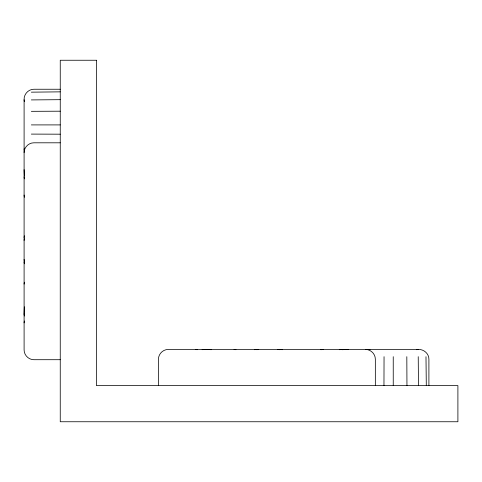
<?xml version="1.0" encoding="UTF-8"?>
<svg xmlns="http://www.w3.org/2000/svg" width="482" height="482" viewBox="0 0 482 482"><rect width="100%" height="100%" fill="white"/><g stroke="black" fill="none" stroke-linecap="round" stroke-linejoin="round"><path stroke-width="0.72" d="M24.1 314.041L24.335 306.781M384.052 356.686L383.961 385.6M60.25 359.705L33.861 359.705C28.637 359.735 24.07 355.168 24.1 349.944L24.1 99.726C23.793 94.285 28.354 89.212 33.861 89.248L60.25 89.248M24.1 150.077L24.347 148.149M24.1 152.565C24.07 147.341 28.637 142.774 33.861 142.805L60.25 142.805M24.1 237.638L24.347 235.746M24.1 240.452L24.347 238.554M24.1 284.097L24.347 282.199M24.1 322.862L24.347 320.964M202.115 349.697L204.013 349.45M254.345 349.697L256.237 349.45M256.858 349.697L258.756 349.45M320.879 349.697L322.771 349.45M321.217 349.697L323.109 349.45M339.268 349.697L341.31 349.45M416.496 349.697C422.461 348.203 428.992 352.951 428.902 359.211L428.902 385.6M31.336 92.164L60.25 91.851M31.336 99.919L60.25 99.678M31.336 111.33L60.25 111.197M342.112 349.697L348.504 349.45M31.336 124.91L60.25 124.904M60.25 134.189L31.336 134.098M418.424 349.45L168.206 349.45C162.982 349.42 158.415 353.987 158.445 359.211L158.445 385.6M204.109 349.45L211.369 349.685M368.073 349.45L370.001 349.697M365.585 349.45C370.809 349.42 375.376 353.987 375.345 359.211L375.345 385.6M280.512 349.45L282.404 349.697M277.698 349.45L279.596 349.697M234.053 349.45L235.951 349.697M195.288 349.45L197.186 349.697M24.1 176.84L24.347 178.882M24.1 195.041L24.347 197.271M24.1 259.394L24.347 261.292M24.1 261.913L24.347 263.805M24.1 314.137L24.347 316.035M24.1 99.726L24.347 101.654M425.986 356.686L426.299 385.6M418.231 356.686L418.472 385.6M406.82 356.686L406.953 385.6M24.1 169.646L24.347 176.038M393.24 356.686L393.246 385.6M96.4 60.25L60.25 60.25L60.25 421.75L457.9 421.75L457.9 385.6L96.4 385.6L96.4 60.25"/></g></svg>
